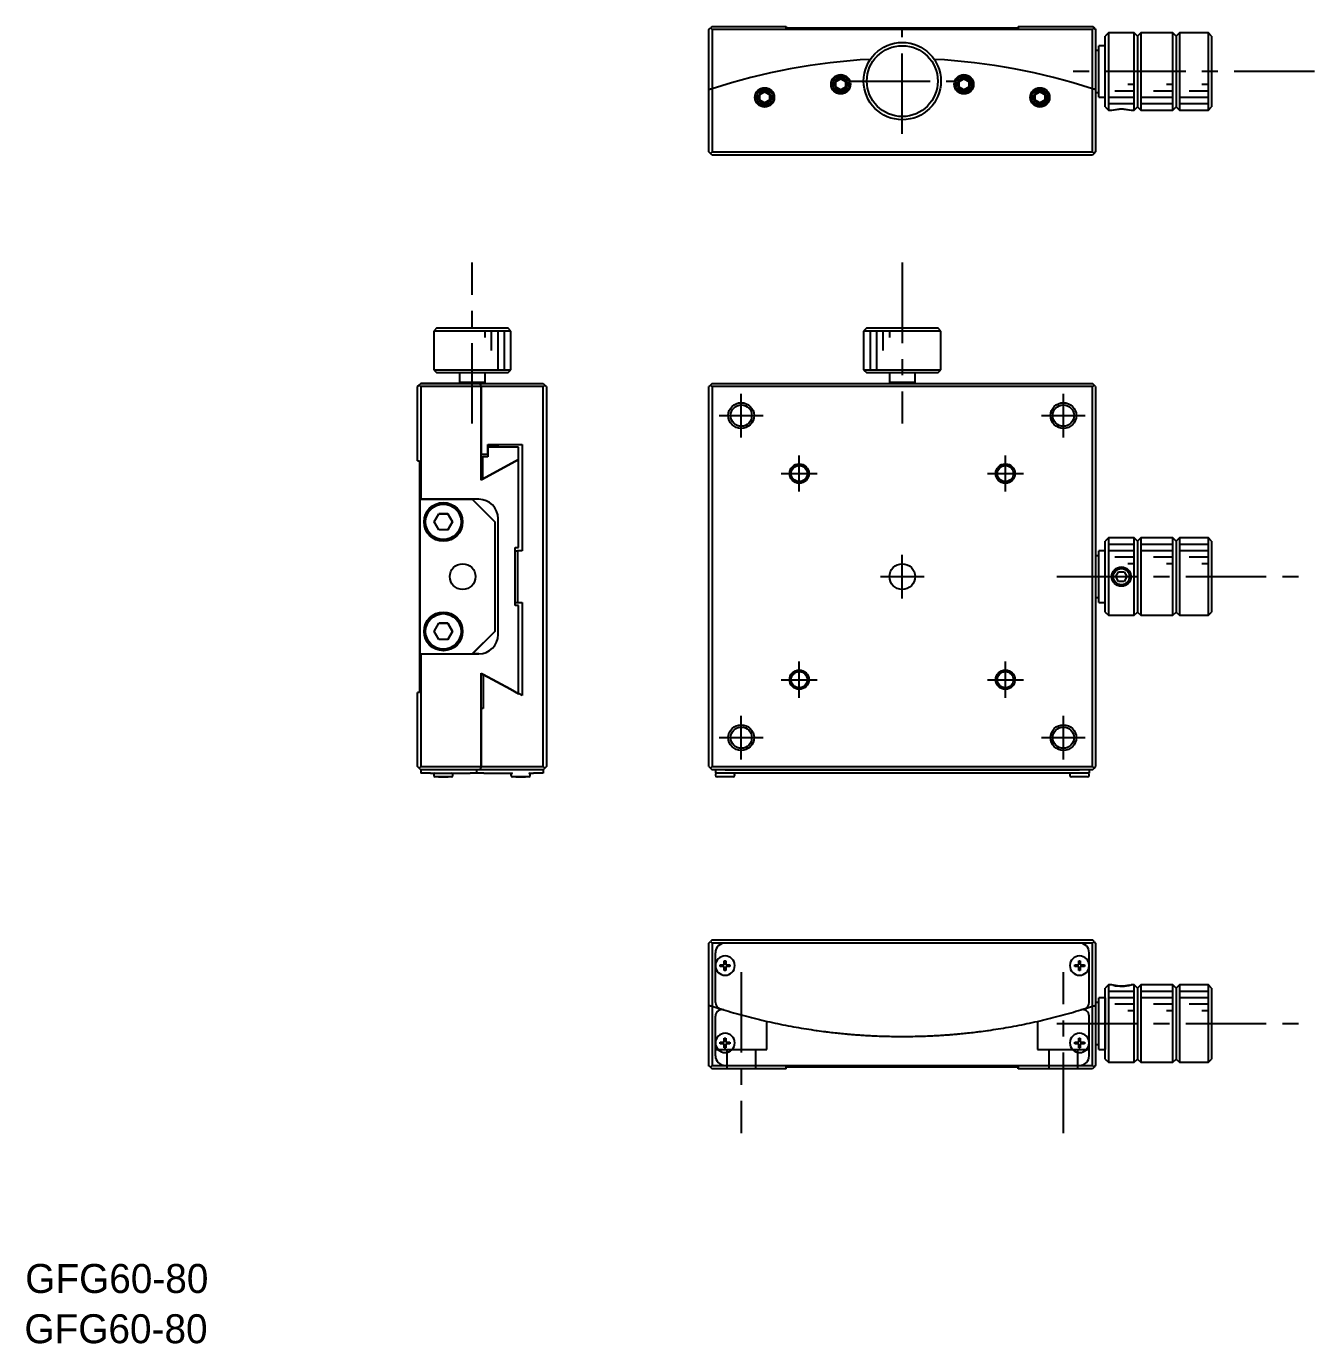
# Model space of a CAD drawing. Extents: x 52 to 380, y -5 to 199.
# Drawn here: x 51.7 to 251.6, y -5.1 to 199.4 of the extents above; entities that cross this region are included whole.
import ezdxf

# ---------------------------------------------------------------- set-up
doc = ezdxf.new("R2010")
doc.units = 0
doc.header["$LTSCALE"] = 10
doc.linetypes.add('CENTER', pattern=[2, 1.25, -0.25, 0.25, -0.25])
doc.linetypes.add('DASHED', pattern=[3.5, 2, -1.5])
doc.layers.get('0').update_dxf_attribs({"linetype": 'CONTINUOUS'})
doc.layers.add('CENTER', color=1, linetype='CENTER')
doc.styles.get("Standard").update_dxf_attribs({"font": 'FGP教科書体NT-M'})

msp = doc.modelspace()

# ---------------------------------------------------------------- linework, layer by layer
at = {"color": 7, "linetype": 'CONTINUOUS'}
for p, q in [((157.651156, 198.893549), (157.901156, 199.143549)), ((157.651156, 198.993549), (157.651156, 198.893549)), ((157.651156, 198.993549), (157.751156, 198.993549)), ((157.651156, 198.993549), (157.651156, 198.893549)), ((157.651156, 189.532331), (157.651156, 198.893549)), ((158.151156, 199.393549), (157.901156, 199.143549)), ((157.901156, 199.143549), (158.151156, 198.893549)), ((158.151156, 199.393549), (169.651156, 199.393549)), ((217.151156, 198.893549), (158.151156, 198.893549)), ((158.151156, 198.893549), (158.151156, 189.697203)), ((169.651156, 199.093549), (169.651156, 199.393549)), ((169.651156, 199.393549), (169.651156, 199.093549)), ((205.651156, 199.093549), (169.651156, 199.093549)), ((205.651156, 199.393549), (205.651156, 199.093549)), ((205.651156, 199.393549), (217.151156, 199.393549)), ((217.151156, 199.393549), (217.401156, 199.143549)), ((217.451156, 199.093549), (217.151156, 199.393549)), ((217.151156, 198.893549), (217.401156, 199.143549)), ((217.151156, 189.697203), (217.151156, 198.893549)), ((217.401156, 199.143549), (217.651156, 198.893549)), ((217.451156, 199.093549), (217.551156, 198.993549)), ((217.651156, 198.993549), (217.551156, 198.993549)), ((217.551156, 198.993549), (217.651156, 198.893549)), ((217.651156, 198.993549), (217.651156, 198.893549)), ((217.651156, 198.993549), (217.651156, 198.893549)), ((217.651156, 198.893549), (217.651156, 189.532331)), ((217.651156, 198.893549), (217.651156, 190.893549)), ((219.651156, 198.393549), (219.151156, 197.893549)), ((219.651156, 198.393549), (219.651156, 186.393549)), ((223.651156, 198.393549), (219.651156, 198.393549)), ((223.651156, 186.393549), (223.651156, 198.393549)), ((224.151156, 197.893549), (223.651156, 198.393549)), ((224.651156, 198.393549), (224.151156, 197.893549)), ((224.651156, 198.393549), (224.651156, 186.393549)), ((229.651156, 198.393549), (224.651156, 198.393549)), ((229.651156, 186.393549), (229.651156, 198.393549)), ((230.151156, 197.893549), (229.651156, 198.393549)), ((230.651156, 198.393549), (230.151156, 197.893549)), ((230.651156, 198.393549), (230.651156, 186.393549)), ((235.151156, 198.393549), (230.651156, 198.393549)), ((235.151156, 186.393549), (235.151156, 198.393549)), ((235.651156, 197.893549), (235.151156, 198.393549)), ((218.151156, 188.393549), (218.151156, 196.393549)), ((219.151156, 196.393549), (218.151156, 196.393549)), ((219.151156, 186.893549), (219.151156, 197.893549)), ((224.151156, 197.893549), (224.151156, 186.893549)), ((230.151156, 197.893549), (230.151156, 186.893549)), ((235.651156, 197.893549), (235.651156, 193.893544)), ((235.651156, 197.893549), (235.651156, 186.893549)), ((218.151156, 195.643549), (217.651156, 195.643549)), ((177.336156, 190.826561), (178.086156, 191.259574)), ((177.336156, 189.960536), (177.336156, 190.826561)), ((178.086156, 191.259574), (178.836156, 190.826561)), ((178.836156, 190.826561), (178.836156, 189.960536)), ((196.466156, 190.826561), (197.216156, 191.259574)), ((196.466156, 189.960536), (196.466156, 190.826561)), ((197.216156, 191.259574), (197.966156, 190.826561)), ((197.966156, 190.826561), (197.966156, 189.960536)), ((217.651156, 190.893549), (217.651156, 189.893549)), ((235.651156, 190.893554), (235.651156, 186.893549)), ((157.651156, 179.893549), (157.651156, 189.532331)), ((158.151156, 189.697203), (158.151156, 179.893549)), ((165.541156, 188.796561), (166.291156, 189.229574)), ((165.541156, 187.930536), (165.541156, 188.796561)), ((166.291156, 189.229574), (167.041156, 188.796561)), ((167.041156, 188.796561), (167.041156, 187.930536)), ((178.086156, 189.527523), (177.336156, 189.960536)), ((178.836156, 189.960536), (178.086156, 189.527523)), ((197.216156, 189.527523), (196.466156, 189.960536)), ((197.966156, 189.960536), (197.216156, 189.527523)), ((208.261156, 188.796561), (209.011156, 189.229574)), ((208.261156, 187.930536), (208.261156, 188.796561)), ((209.011156, 189.229574), (209.761156, 188.796561)), ((209.761156, 188.796561), (209.761156, 187.930536)), ((217.151156, 179.893549), (217.151156, 189.697203)), ((217.651156, 189.893549), (217.651156, 189.532331)), ((217.651156, 189.532331), (217.651156, 179.893549)), ((217.651156, 189.143549), (218.151156, 189.143549)), ((218.151156, 188.393549), (219.151156, 188.393549)), ((166.291156, 187.497523), (165.541156, 187.930536)), ((167.041156, 187.930536), (166.291156, 187.497523)), ((209.011156, 187.497523), (208.261156, 187.930536)), ((209.761156, 187.930536), (209.011156, 187.497523)), ((219.151156, 186.893549), (219.651156, 186.393549)), ((219.651156, 186.393549), (220.151161, 186.393549)), ((223.151151, 186.393549), (223.651156, 186.393549)), ((223.651156, 186.393549), (224.151156, 186.893549)), ((224.151156, 186.893549), (224.651156, 186.393549)), ((224.651156, 186.393549), (229.651156, 186.393549)), ((229.651156, 186.393549), (230.151156, 186.893549)), ((230.151156, 186.893549), (230.651156, 186.393549)), ((230.651156, 186.393549), (235.151156, 186.393549)), ((235.151156, 186.393549), (235.651156, 186.893549)), ((157.901156, 179.643549), (157.651156, 179.893549)), ((158.151156, 179.893549), (157.901156, 179.643549)), ((158.151156, 179.393549), (157.901156, 179.643549)), ((158.151156, 179.893549), (217.151156, 179.893549)), ((217.151156, 179.393549), (158.151156, 179.393549)), ((217.401156, 179.643549), (217.151156, 179.893549)), ((217.401156, 179.643549), (217.151156, 179.393549)), ((217.651156, 179.893549), (217.401156, 179.643549)), ((115.424573, 152.57615), (114.924573, 152.07615)), ((126.924573, 152.07615), (114.924573, 152.07615)), ((114.924573, 152.07615), (114.924573, 146.07615)), ((115.424573, 152.57615), (126.424573, 152.57615)), ((126.924573, 152.07615), (126.424573, 152.57615)), ((126.924573, 146.07615), (126.924573, 152.07615)), ((182.151156, 152.57615), (181.651156, 152.07615)), ((193.651156, 152.07615), (181.651156, 152.07615)), ((181.651156, 152.07615), (181.651156, 146.07615)), ((182.151156, 152.57615), (193.151156, 152.57615)), ((193.651156, 152.07615), (193.151156, 152.57615)), ((193.651156, 146.07615), (193.651156, 152.07615)), ((114.924573, 146.07615), (126.924573, 146.07615)), ((114.924573, 146.07615), (115.424573, 145.57615)), ((126.424573, 145.57615), (115.424573, 145.57615)), ((118.924573, 145.57615), (118.924573, 144.07615)), ((122.924573, 144.07115), (122.924573, 145.57615)), ((126.424573, 145.57615), (126.924573, 146.07615)), ((181.651156, 146.07615), (187.651156, 146.07615)), ((181.651156, 146.07615), (182.151156, 145.57615)), ((187.651156, 145.57615), (182.151156, 145.57615)), ((185.651156, 145.57615), (185.651156, 144.07615)), ((187.651156, 146.07615), (193.651156, 146.07615)), ((193.151156, 145.57615), (187.651156, 145.57615)), ((189.651156, 144.07615), (189.651156, 145.57615)), ((193.151156, 145.57615), (193.651156, 146.07615)), ((112.724573, 143.760724), (112.424573, 143.460724)), ((112.424573, 143.460724), (112.724573, 143.760724)), ((112.424573, 143.460724), (112.674573, 143.710724)), ((112.424573, 143.460724), (112.674573, 143.710724)), ((112.424573, 131.960724), (112.424573, 143.460724)), ((112.674573, 143.710724), (112.924573, 143.960724)), ((112.924573, 143.960724), (112.674573, 143.710724)), ((112.924573, 143.460724), (112.674573, 143.710724)), ((112.924573, 143.960724), (122.120918, 143.960724)), ((117.424573, 143.960724), (112.924573, 143.960724)), ((122.285791, 143.460724), (112.924573, 143.460724)), ((112.924573, 143.460724), (112.924573, 125.960724)), ((122.120918, 143.960724), (117.424573, 143.960724)), ((119.50951, 144.07615), (118.924568, 144.07615)), ((118.924573, 144.08115), (118.924573, 144.07615)), ((118.924573, 144.07615), (118.924573, 143.960743)), ((118.924573, 144.07615), (118.924573, 144.07115)), ((120.924573, 144.07615), (119.50951, 144.07615)), ((122.924578, 144.07615), (120.924573, 144.07615)), ((122.120918, 143.960724), (131.924573, 143.960724)), ((122.285791, 132.960724), (122.285791, 143.460724)), ((122.285791, 143.460724), (122.285791, 132.960724)), ((131.924573, 143.460724), (122.285791, 143.460724)), ((122.924573, 143.960743), (122.924573, 144.08115)), ((131.924573, 143.960724), (132.174573, 143.710724)), ((132.174573, 143.710724), (131.924573, 143.460724)), ((131.924573, 84.460724), (131.924573, 143.460724)), ((132.424573, 143.460724), (132.174573, 143.710724)), ((132.424573, 143.460724), (132.424573, 84.460724)), ((157.901156, 143.710724), (157.651156, 143.460724)), ((157.651156, 84.460724), (157.651156, 143.460724)), ((158.151156, 143.960724), (157.901156, 143.710724)), ((158.151156, 143.460724), (157.901156, 143.710724)), ((158.151156, 143.960724), (217.151156, 143.960724)), ((217.151156, 143.460724), (158.151156, 143.460724)), ((158.151156, 143.460724), (158.151156, 84.460724)), ((189.651161, 144.07615), (185.651151, 144.07615)), ((185.651156, 144.08115), (185.651156, 144.07615)), ((185.651156, 144.07615), (185.651156, 143.960743)), ((185.651156, 144.07615), (185.651156, 144.07115)), ((189.651156, 144.07615), (189.651156, 144.08115)), ((189.651156, 143.960743), (189.651156, 144.07615)), ((189.651156, 144.07115), (189.651156, 144.07615)), ((217.401156, 143.710724), (217.151156, 143.960724)), ((217.401156, 143.710724), (217.151156, 143.460724)), ((217.151156, 84.460724), (217.151156, 143.460724)), ((217.651156, 143.460724), (217.401156, 143.710724)), ((217.651156, 143.460724), (217.651156, 84.460724)), ((122.285791, 128.960724), (122.285791, 132.960724)), ((122.285791, 132.960724), (123.340343, 132.960724)), ((123.340343, 134.460724), (128.633165, 134.460724)), ((123.340343, 134.07615), (123.340343, 134.460724)), ((124.954573, 134.374924), (123.340343, 134.374924)), ((123.340343, 134.07615), (123.340343, 132.960724)), ((128.102274, 134.07615), (123.340343, 134.07615)), ((123.340343, 132.960724), (123.340343, 134.07615)), ((123.340343, 132.960724), (123.340343, 132.57615)), ((124.655799, 134.07615), (124.704573, 134.124924)), ((124.704573, 134.124924), (124.954573, 134.374924)), ((124.954573, 134.374924), (124.954573, 134.460704)), ((128.102274, 132.13615), (128.102274, 134.07615)), ((128.633165, 134.460724), (128.633165, 117.960724)), ((112.424573, 131.960724), (112.724573, 131.960724)), ((112.724573, 131.960724), (112.724573, 125.960724)), ((122.285791, 132.57615), (122.496601, 132.57615)), ((128.102274, 132.13615), (122.492736, 129.074077)), ((122.496601, 132.57615), (122.496601, 129.076194)), ((123.340343, 132.57615), (122.496601, 132.57615)), ((122.496601, 129.076194), (128.102274, 132.13615)), ((128.102274, 118.460724), (128.102274, 132.13615)), ((122.285791, 129.076194), (122.496601, 129.076194)), ((122.492736, 129.074077), (122.285791, 128.960724)), ((112.824573, 125.960724), (112.724573, 125.960724)), ((112.724573, 125.960724), (112.724573, 101.960724)), ((112.824573, 101.960724), (112.824573, 125.960724)), ((112.824573, 125.960724), (112.924573, 125.960724)), ((112.924573, 125.960724), (120.924573, 125.960724)), ((120.924573, 125.960724), (112.924573, 125.960724)), ((120.924573, 125.960724), (124.424573, 122.460724)), ((121.924573, 125.960724), (120.924573, 125.960724)), ((114.981197, 122.460724), (115.702885, 123.710724)), ((115.702885, 123.710724), (117.14626, 123.710724)), ((117.14626, 123.710724), (115.702885, 123.710724)), ((117.14626, 123.710724), (117.867948, 122.460724)), ((117.867948, 122.460724), (117.14626, 123.710724)), ((124.924573, 104.960724), (124.924573, 122.960724)), ((115.702885, 121.210724), (114.981197, 122.460724)), ((117.14626, 121.210724), (115.702885, 121.210724)), ((117.867948, 122.460724), (117.14626, 121.210724)), ((117.14626, 121.210724), (117.867948, 122.460724)), ((124.424573, 122.460724), (124.424573, 105.460724)), ((219.651156, 119.960724), (219.151156, 119.460724)), ((219.151156, 113.960724), (219.151156, 119.460724)), ((219.651156, 119.960724), (219.651156, 113.960724)), ((223.651156, 119.960724), (219.651156, 119.960724)), ((223.651156, 113.960724), (223.651156, 119.960724)), ((224.151156, 119.460724), (223.651156, 119.960724)), ((224.651156, 119.960724), (224.151156, 119.460724)), ((224.151156, 119.460724), (224.151156, 108.460724)), ((224.651156, 119.960724), (224.651156, 107.960724)), ((229.651156, 119.960724), (224.651156, 119.960724)), ((229.651156, 113.960724), (229.651156, 119.960724)), ((230.151156, 119.460724), (229.651156, 119.960724)), ((230.651156, 119.960724), (230.151156, 119.460724)), ((230.151156, 119.460724), (230.151156, 108.460724)), ((230.651156, 119.960724), (230.651156, 107.960724)), ((235.151156, 119.960724), (230.651156, 119.960724)), ((235.151156, 107.960724), (235.151156, 119.960724)), ((235.651156, 119.460724), (235.151156, 119.960724)), ((235.651156, 119.460724), (235.651156, 108.460724)), ((127.571759, 118.460724), (128.102274, 118.460724)), ((127.571759, 109.460724), (127.571759, 118.460724)), ((127.571759, 117.960724), (127.94308, 117.960724)), ((127.94308, 117.960724), (127.94308, 109.960724)), ((128.633165, 117.960724), (127.94308, 117.960724)), ((218.151156, 117.210724), (217.651156, 117.210724)), ((218.151156, 113.960724), (218.151156, 117.960724)), ((219.151156, 117.960724), (218.151156, 117.960724)), ((220.78513, 113.960724), (221.218143, 114.710724)), ((221.218143, 114.710724), (222.084168, 114.710724)), ((222.084168, 114.710724), (222.517181, 113.960724)), ((218.151156, 109.960724), (218.151156, 113.960724)), ((219.151156, 108.460724), (219.151156, 113.960724)), ((219.651156, 113.960724), (219.651156, 107.960724)), ((221.218143, 113.210724), (220.78513, 113.960724)), ((222.084168, 113.210724), (221.218143, 113.210724)), ((222.517181, 113.960724), (222.084168, 113.210724)), ((223.651156, 107.960724), (223.651156, 113.960724)), ((229.651156, 107.960724), (229.651156, 113.960724)), ((217.651156, 110.710724), (218.151156, 110.710724)), ((127.571759, 109.960724), (127.94308, 109.960724)), ((128.102274, 109.460724), (127.571759, 109.460724)), ((128.102274, 109.460724), (127.571759, 109.460724)), ((127.94308, 109.960724), (128.633165, 109.960724)), ((128.102274, 95.785297), (128.102274, 109.460724)), ((128.633165, 109.960724), (128.633165, 95.496622)), ((218.151156, 109.960724), (219.151156, 109.960724)), ((219.151156, 108.460724), (219.651156, 107.960724)), ((223.651156, 107.960724), (224.151156, 108.460724)), ((224.151156, 108.460724), (224.651156, 107.960724)), ((229.651156, 107.960724), (230.151156, 108.460724)), ((230.151156, 108.460724), (230.651156, 107.960724)), ((235.151156, 107.960724), (235.651156, 108.460724)), ((114.981197, 105.460724), (115.702885, 106.710724)), ((115.702885, 106.710724), (117.14626, 106.710724)), ((117.14626, 106.710724), (115.702885, 106.710724)), ((117.14626, 106.710724), (117.867948, 105.460724)), ((117.867948, 105.460724), (117.14626, 106.710724)), ((219.651156, 107.960724), (223.651156, 107.960724)), ((224.651156, 107.960724), (229.651156, 107.960724)), ((230.651156, 107.960724), (235.151156, 107.960724)), ((115.702885, 104.210724), (114.981197, 105.460724)), ((117.867948, 105.460724), (117.14626, 104.210724)), ((117.14626, 104.210724), (117.867948, 105.460724)), ((124.424573, 105.460724), (120.924573, 101.960724)), ((121.424573, 102.460724), (124.424573, 105.460724)), ((117.14626, 104.210724), (115.702885, 104.210724)), ((121.424573, 102.460724), (120.924573, 101.960724)), ((112.724573, 101.960724), (112.824573, 101.960724)), ((112.824573, 101.960724), (112.724573, 101.960724)), ((112.724573, 101.960724), (112.724573, 95.960724)), ((112.824573, 101.960724), (120.924573, 101.960724)), ((112.824573, 101.960724), (112.924573, 101.960724)), ((112.924573, 101.960724), (112.924573, 84.460724)), ((112.924573, 101.960724), (121.924573, 101.960724)), ((121.924573, 101.960724), (120.924573, 101.960724)), ((122.285791, 98.960724), (122.521958, 98.831366)), ((122.285791, 93.460724), (122.285791, 98.960724)), ((122.285791, 98.787518), (122.602025, 98.787518)), ((122.521958, 98.831366), (122.602025, 98.787519)), ((122.602025, 98.787519), (126.854619, 96.464516)), ((122.602025, 98.787518), (122.602025, 93.460724)), ((126.854619, 96.464516), (122.602025, 98.787518)), ((126.854619, 96.464516), (128.102274, 95.785297)), ((128.101939, 95.78548), (126.854619, 96.464516)), ((112.424573, 84.460724), (112.424573, 95.960724)), ((112.724573, 95.960724), (112.424573, 95.960724)), ((112.724573, 95.960724), (112.424573, 95.960724)), ((128.190117, 95.737518), (128.101939, 95.78548)), ((128.633165, 95.496622), (128.190117, 95.737518)), ((122.285791, 84.460724), (122.285791, 93.460724)), ((122.285791, 93.460724), (122.285791, 84.460724)), ((122.602025, 93.460724), (122.285791, 93.460724)), ((112.674573, 84.210724), (112.424573, 84.460724)), ((112.674573, 84.210724), (112.924573, 84.460724)), ((112.924573, 83.960724), (112.674573, 84.210724)), ((112.924573, 84.460724), (122.285791, 84.460724)), ((112.924573, 83.960724), (112.924573, 83.460724)), ((122.120918, 83.960724), (112.924573, 83.960724)), ((121.59865, 83.460724), (121.59865, 83.960724)), ((131.924573, 83.960724), (122.120918, 83.960724)), ((122.285791, 84.460724), (131.924573, 84.460724)), ((131.924573, 84.460724), (132.174573, 84.210724)), ((132.174573, 84.210724), (131.924573, 83.960724)), ((131.924573, 83.960724), (131.924573, 83.460724)), ((132.424573, 84.460724), (132.174573, 84.210724)), ((157.651156, 84.460724), (157.901156, 84.210724)), ((158.151156, 84.460724), (157.901156, 84.210724)), ((157.901156, 84.210724), (158.151156, 83.960724)), ((158.151156, 84.460724), (217.151156, 84.460724)), ((160.151156, 83.960724), (158.151156, 83.960724)), ((158.651156, 83.960724), (158.651156, 83.460724)), ((158.651156, 83.960724), (158.651156, 83.460724)), ((160.151156, 83.960724), (215.151156, 83.960724)), ((215.151156, 83.960724), (160.151156, 83.960724)), ((217.151156, 83.960724), (215.151156, 83.960724)), ((216.651156, 83.960724), (216.651156, 83.460724)), ((216.651156, 83.960724), (216.651156, 83.460724)), ((217.401156, 84.210724), (217.151156, 84.460724)), ((217.151156, 83.960724), (217.401156, 84.210724)), ((217.401156, 84.210724), (217.651156, 84.460724)), ((114.424573, 83.460724), (112.924573, 83.460724)), ((114.424573, 83.460724), (120.59865, 83.460724)), ((114.924573, 83.210724), (114.924573, 83.110724)), ((116.299573, 82.860724), (115.174573, 82.860724)), ((117.674573, 82.860724), (115.174573, 82.860724)), ((115.674573, 82.860724), (116.299573, 82.860724)), ((116.299573, 82.860724), (115.674573, 82.860724)), ((116.549573, 82.860724), (116.299573, 82.860724)), ((116.549573, 82.860724), (116.299573, 82.860724)), ((116.299573, 82.860724), (116.549573, 82.860724)), ((117.674573, 82.860724), (116.549573, 82.860724)), ((117.174573, 82.860724), (116.549573, 82.860724)), ((116.549573, 82.860724), (117.174573, 82.860724)), ((117.924573, 83.110724), (117.924573, 83.210724)), ((121.59865, 83.460724), (120.59865, 83.460724)), ((121.73703, 83.460724), (121.59865, 83.460724)), ((122.691635, 83.460724), (121.73703, 83.460724)), ((122.691635, 83.460724), (127.174573, 83.460724)), ((126.924573, 83.210724), (126.924573, 83.110724)), ((128.299573, 82.860724), (127.174573, 82.860724)), ((129.674573, 82.860724), (127.174573, 82.860724)), ((127.674573, 82.860724), (128.299573, 82.860724)), ((128.299573, 82.860724), (127.674573, 82.860724)), ((128.549573, 82.860724), (128.299573, 82.860724)), ((128.549573, 82.860724), (128.299573, 82.860724)), ((128.299573, 82.860724), (128.549573, 82.860724)), ((129.674573, 82.860724), (128.549573, 82.860724)), ((129.174573, 82.860724), (128.549573, 82.860724)), ((128.549573, 82.860724), (129.174573, 82.860724)), ((129.674573, 83.460724), (130.424573, 83.460724)), ((129.924573, 83.110724), (129.924573, 83.210724)), ((131.924573, 83.460724), (130.424573, 83.460724)), ((160.151156, 83.460724), (158.651156, 83.460724)), ((158.651156, 83.210724), (158.651156, 83.110724)), ((160.151156, 82.860724), (158.901156, 82.860724)), ((160.951156, 83.460724), (160.151156, 83.460724)), ((161.401156, 82.860724), (160.151156, 82.860724)), ((214.351156, 83.460724), (160.951156, 83.460724)), ((161.651156, 83.110724), (161.651156, 83.210724)), ((213.651156, 83.210724), (213.651156, 83.110724)), ((215.151156, 82.860724), (213.901156, 82.860724)), ((215.151156, 83.460724), (214.351156, 83.460724)), ((216.651156, 83.460724), (215.151156, 83.460724)), ((216.401156, 82.860724), (215.151156, 82.860724)), ((216.651156, 83.110724), (216.651156, 83.210724)), ((157.651156, 57.068327), (157.901156, 57.318327)), ((158.151156, 57.568327), (157.901156, 57.318327)), ((157.901156, 57.318327), (158.151156, 57.068327)), ((158.151156, 57.568327), (217.151156, 57.568327)), ((217.401156, 57.318327), (217.151156, 57.568327)), ((217.151156, 57.068327), (217.401156, 57.318327)), ((217.401156, 57.318327), (217.651156, 57.068327)), ((157.651156, 47.429545), (157.651156, 57.068327)), ((158.151156, 57.068327), (158.151156, 47.264673)), ((160.151156, 57.068327), (158.151156, 57.068327)), ((158.651156, 53.568327), (158.651156, 55.568327)), ((215.151156, 57.068327), (160.151156, 57.068327)), ((217.151156, 57.068327), (215.151156, 57.068327)), ((216.651156, 53.568327), (216.651156, 55.568327)), ((217.151156, 47.264673), (217.151156, 57.068327)), ((217.651156, 57.068327), (217.651156, 47.429545)), ((158.651156, 47.83539), (158.651156, 53.568327)), ((159.401156, 53.693327), (160.026156, 53.693327)), ((159.401156, 53.443327), (159.401156, 53.693327)), ((159.401156, 53.693327), (159.401156, 53.443327)), ((160.026156, 53.443327), (159.401156, 53.443327)), ((160.026156, 54.318327), (160.276156, 54.318327)), ((160.026156, 53.693327), (160.026156, 54.318327)), ((160.026156, 54.318327), (160.026156, 53.693327)), ((160.026156, 52.818327), (160.026156, 53.443327)), ((160.026156, 53.443327), (160.026156, 52.818327)), ((160.276156, 54.318327), (160.276156, 53.693327)), ((160.276156, 53.693327), (160.901156, 53.693327)), ((160.901156, 53.443327), (160.276156, 53.443327)), ((160.276156, 53.443327), (160.276156, 52.818327)), ((160.901156, 53.693327), (160.901156, 53.443327)), ((214.401156, 53.693327), (215.026156, 53.693327)), ((214.401156, 53.443327), (214.401156, 53.693327)), ((214.401156, 53.693327), (214.401156, 53.443327)), ((215.026156, 53.443327), (214.401156, 53.443327)), ((215.026156, 54.318327), (215.276156, 54.318327)), ((215.026156, 53.693327), (215.026156, 54.318327)), ((215.026156, 54.318327), (215.026156, 53.693327)), ((215.026156, 52.818327), (215.026156, 53.443327)), ((215.026156, 53.443327), (215.026156, 52.818327)), ((215.276156, 54.318327), (215.276156, 53.693327)), ((215.276156, 53.693327), (215.901156, 53.693327)), ((215.901156, 53.443327), (215.276156, 53.443327)), ((215.276156, 53.443327), (215.276156, 52.818327)), ((215.901156, 53.693327), (215.901156, 53.443327)), ((216.651156, 47.83539), (216.651156, 53.568327)), ((160.276156, 52.818327), (160.026156, 52.818327)), ((215.276156, 52.818327), (215.026156, 52.818327)), ((219.651156, 50.568327), (219.151156, 50.068327)), ((219.151156, 39.068327), (219.151156, 50.068327)), ((219.151156, 48.568327), (219.151156, 50.068327)), ((220.151161, 50.568327), (219.651156, 50.568327)), ((219.651156, 50.568327), (219.651156, 38.568327)), ((223.651156, 50.568327), (223.151151, 50.568327)), ((224.151156, 50.068327), (223.651156, 50.568327)), ((223.651156, 38.568327), (223.651156, 50.568327)), ((224.651156, 50.568327), (224.151156, 50.068327)), ((224.151156, 50.068327), (224.151156, 39.068327)), ((229.651156, 50.568327), (224.651156, 50.568327)), ((224.651156, 50.568327), (224.651156, 38.568327)), ((230.151156, 50.068327), (229.651156, 50.568327)), ((229.651156, 38.568327), (229.651156, 50.568327)), ((230.651156, 50.568327), (230.151156, 50.068327)), ((230.151156, 50.068327), (230.151156, 39.068327)), ((235.151156, 50.568327), (230.651156, 50.568327)), ((230.651156, 50.568327), (230.651156, 38.568327)), ((235.651156, 50.068327), (235.151156, 50.568327)), ((235.151156, 38.568327), (235.151156, 50.568327)), ((235.651156, 50.068327), (235.651156, 39.068327)), ((157.651156, 38.068327), (157.651156, 47.429545)), ((157.651156, 47.068327), (157.651156, 47.429545)), ((157.651156, 46.068327), (157.651156, 47.068327)), ((158.151156, 47.264673), (158.151156, 38.068327)), ((217.151156, 38.068327), (217.151156, 47.264673)), ((218.151156, 47.818327), (217.651156, 47.818327)), ((217.651156, 47.429545), (217.651156, 38.068327)), ((218.151156, 40.568327), (218.151156, 48.568327)), ((218.151156, 47.818327), (218.151156, 48.568327)), ((219.151156, 48.568327), (218.151156, 48.568327)), ((219.151156, 46.568327), (219.151156, 48.568327)), ((219.151156, 48.568327), (219.151156, 40.568327)), ((157.651156, 38.068327), (157.651156, 46.068327)), ((158.651156, 41.568327), (158.651156, 45.742405)), ((158.651156, 41.568327), (158.651156, 45.742405)), ((216.651156, 41.568327), (216.651156, 45.742405)), ((158.651156, 39.568327), (158.651156, 41.568327)), ((158.651156, 39.568327), (158.651156, 41.568327)), ((159.401156, 41.693327), (160.026156, 41.693327)), ((159.401156, 41.443327), (159.401156, 41.693327)), ((159.401156, 41.693327), (159.401156, 41.443327)), ((160.026156, 41.443327), (159.401156, 41.443327)), ((160.026156, 42.318327), (160.276156, 42.318327)), ((160.026156, 41.693327), (160.026156, 42.318327)), ((160.026156, 42.318327), (160.026156, 41.693327)), ((160.026156, 40.818327), (160.026156, 41.443327)), ((160.026156, 41.443327), (160.026156, 40.818327)), ((160.276156, 42.318327), (160.276156, 41.693327)), ((160.276156, 41.693327), (160.901156, 41.693327)), ((160.901156, 41.443327), (160.276156, 41.443327)), ((160.276156, 41.443327), (160.276156, 40.818327)), ((160.901156, 41.693327), (160.901156, 41.443327)), ((214.401156, 41.693327), (215.026156, 41.693327)), ((214.401156, 41.443327), (214.401156, 41.693327)), ((214.401156, 41.693327), (214.401156, 41.443327)), ((215.026156, 41.443327), (214.401156, 41.443327)), ((215.026156, 42.318327), (215.276156, 42.318327)), ((215.026156, 41.693327), (215.026156, 42.318327)), ((215.026156, 42.318327), (215.026156, 41.693327)), ((215.026156, 40.818327), (215.026156, 41.443327)), ((215.026156, 41.443327), (215.026156, 40.818327)), ((215.276156, 42.318327), (215.276156, 41.693327)), ((215.276156, 41.693327), (215.901156, 41.693327)), ((215.901156, 41.443327), (215.276156, 41.443327)), ((215.276156, 41.443327), (215.276156, 40.818327)), ((215.901156, 41.693327), (215.901156, 41.443327)), ((216.651156, 39.568327), (216.651156, 41.568327)), ((217.651156, 41.318327), (218.151156, 41.318327)), ((218.151156, 40.568327), (218.151156, 41.318327)), ((219.151156, 40.568327), (219.151156, 42.568327)), ((160.276156, 40.818327), (160.026156, 40.818327)), ((215.276156, 40.818327), (215.026156, 40.818327)), ((218.151156, 40.568327), (219.151156, 40.568327)), ((219.151156, 39.068327), (219.151156, 40.568327)), ((219.151156, 39.068327), (219.651156, 38.568327)), ((223.651156, 38.568327), (224.151156, 39.068327)), ((224.151156, 39.068327), (224.651156, 38.568327)), ((229.651156, 38.568327), (230.151156, 39.068327)), ((230.151156, 39.068327), (230.651156, 38.568327)), ((235.151156, 38.568327), (235.651156, 39.068327)), ((157.651156, 37.968327), (157.651156, 38.068327)), ((157.901156, 37.818327), (157.651156, 38.068327)), ((157.751156, 37.968327), (157.651156, 38.068327)), ((157.751156, 37.968327), (157.651156, 37.968327)), ((157.851156, 37.868327), (157.751156, 37.968327)), ((157.851156, 37.868327), (158.151156, 37.568327)), ((158.151156, 38.068327), (157.901156, 37.818327)), ((157.901156, 37.818327), (158.151156, 37.568327)), ((158.151156, 38.068327), (160.151156, 38.068327)), ((169.651156, 37.568327), (158.151156, 37.568327)), ((160.151156, 38.068327), (215.151156, 38.068327)), ((169.651156, 37.868327), (205.651156, 37.868327)), ((169.651156, 37.568327), (169.651156, 37.868327)), ((205.651156, 37.868327), (205.651156, 37.568327)), ((205.651156, 37.568327), (205.651156, 37.868327)), ((217.151156, 37.568327), (205.651156, 37.568327)), ((215.151156, 38.068327), (217.151156, 38.068327)), ((217.401156, 37.818327), (217.151156, 38.068327)), ((217.401156, 37.818327), (217.151156, 37.568327)), ((217.651156, 38.068327), (217.401156, 37.818327)), ((217.551156, 37.968327), (217.651156, 37.968327)), ((217.651156, 37.968327), (217.651156, 38.068327)), ((219.651156, 38.568327), (223.651156, 38.568327)), ((224.651156, 38.568327), (229.651156, 38.568327)), ((230.651156, 38.568327), (235.151156, 38.568327))]:
    msp.add_line(p, q, dxfattribs=at)
at = {"color": 3, "linetype": 'CONTINUOUS'}
for p, q in [((222.651156, 190.393549), (223.651156, 190.393549)), ((228.651156, 190.393549), (229.651156, 190.393549)), ((234.151156, 190.393549), (235.151156, 190.393549)), ((219.651156, 188.393549), (223.651156, 188.393549)), ((220.651156, 189.393549), (223.651156, 189.393549)), ((224.651156, 188.393549), (229.651156, 188.393549)), ((226.651156, 189.393549), (229.651156, 189.393549)), ((230.651156, 188.393549), (235.151156, 188.393549)), ((232.151156, 189.393549), (235.151156, 189.393549)), ((219.651156, 187.393549), (223.651156, 187.393549)), ((220.151161, 186.393549), (221.651156, 186.584072)), ((221.651156, 186.584072), (223.151151, 186.393549)), ((224.651156, 187.393549), (229.651156, 187.393549)), ((230.651156, 187.393549), (235.151156, 187.393549)), ((122.924573, 151.07615), (122.924573, 152.07615)), ((123.924573, 149.07615), (123.924573, 152.07615)), ((124.924573, 146.07615), (124.924573, 152.07615)), ((125.924573, 146.07615), (125.924573, 152.07615)), ((182.651156, 152.07615), (182.651156, 146.07615)), ((183.651156, 152.07615), (183.651156, 146.07615)), ((184.651156, 152.07615), (184.651156, 149.07615)), ((185.651156, 152.07615), (185.651156, 151.07615)), ((223.651156, 118.960724), (219.651156, 118.960724)), ((229.651156, 118.960724), (224.651156, 118.960724)), ((235.151156, 118.960724), (230.651156, 118.960724)), ((223.651156, 117.960724), (219.651156, 117.960724)), ((223.651156, 116.960724), (220.651156, 116.960724)), ((229.651156, 117.960724), (224.651156, 117.960724)), ((229.651156, 116.960724), (226.651156, 116.960724)), ((235.151156, 117.960724), (230.651156, 117.960724)), ((235.151156, 116.960724), (232.151156, 116.960724)), ((223.651156, 115.960724), (222.651156, 115.960724)), ((229.651156, 115.960724), (228.651156, 115.960724)), ((235.151156, 115.960724), (234.151156, 115.960724)), ((223.651156, 49.568327), (219.651156, 49.568327)), ((220.389645, 50.513193), (220.151161, 50.568327)), ((229.651156, 49.568327), (224.651156, 49.568327)), ((235.151156, 49.568327), (230.651156, 49.568327)), ((223.651156, 48.568327), (219.651156, 48.568327)), ((223.651156, 47.568327), (220.651156, 47.568327)), ((229.651156, 48.568327), (224.651156, 48.568327)), ((229.651156, 47.568327), (226.651156, 47.568327)), ((235.151156, 48.568327), (230.651156, 48.568327)), ((235.151156, 47.568327), (232.151156, 47.568327)), ((223.651156, 46.568327), (222.651156, 46.568327)), ((229.651156, 46.568327), (228.651156, 46.568327)), ((235.151156, 46.568327), (234.151156, 46.568327))]:
    msp.add_line(p, q, dxfattribs=at)
at = {"color": 3, "linetype": 'DASHED'}
for p, q in [((166.651156, 40.568327), (166.651156, 44.918449)), ((208.651156, 44.918636), (208.651156, 40.568327)), ((158.651156, 40.568327), (166.651156, 40.568327)), ((160.401156, 40.568327), (160.401156, 37.568327)), ((164.901156, 37.568327), (164.901156, 40.568327)), ((208.651156, 40.568327), (216.651156, 40.568327)), ((210.401156, 40.568327), (210.401156, 37.568327)), ((214.901156, 37.568327), (214.901156, 40.568327))]:
    msp.add_line(p, q, dxfattribs=at)
at = {"color": 7, "linetype": 'CONTINUOUS'}
for centre, radius in [((187.651156, 190.893549), 6), ((187.651156, 190.893549), 5.5), ((178.086156, 190.393549), 1.25), ((178.086156, 190.393549), 1), ((197.216156, 190.393549), 1.25), ((197.216156, 190.393549), 1), ((166.291156, 188.363549), 1.25), ((166.291156, 188.363549), 1), ((209.011156, 188.363549), 1.25), ((209.011156, 188.363549), 1), ((162.651156, 138.960724), 1.65), ((212.651156, 138.960724), 1.65), ((171.651156, 129.960724), 1.25), ((203.651156, 129.960724), 1.25), ((116.424573, 122.460724), 3), ((116.424573, 122.460724), 2.75), ((119.424573, 113.960724), 2), ((187.651156, 113.960724), 2), ((221.651157, 113.960729), 1.249998), ((116.424573, 105.460724), 3), ((116.424573, 105.460724), 2.75), ((171.651156, 97.960724), 1.25), ((203.651156, 97.960724), 1.25), ((162.651156, 88.960724), 1.65), ((212.651156, 88.960724), 1.65)]:
    msp.add_circle(centre, radius, dxfattribs=at)
at = {"color": 3, "linetype": 'CONTINUOUS'}
for centre, radius in [((178.086156, 190.393549), 1.5), ((197.216156, 190.393549), 1.5), ((166.291156, 188.363549), 1.5), ((209.011156, 188.363549), 1.5), ((162.651156, 138.960724), 2), ((212.651156, 138.960724), 2), ((171.651156, 129.960724), 1.5), ((203.651156, 129.960724), 1.5), ((221.650645, 113.960787), 1.499936), ((171.651156, 97.960724), 1.5), ((203.651156, 97.960724), 1.5), ((162.651156, 88.960724), 2), ((212.651156, 88.960724), 2)]:
    msp.add_circle(centre, radius, dxfattribs=at)
at = {"color": 7, "linetype": 'CONTINUOUS'}
for centre, radius, start, end in [((187.651156, 99.393549), 95, 92.995239, 108.090952), ((187.651156, 99.393549), 95, 92.995239, 108.090952), ((187.651156, 99.393549), 95, 71.909048, 87.004761), ((187.651156, 99.393549), 95, 71.909048, 87.004761), ((187.651156, 99.393549), 95, 108.090952, 108.40848), ((187.651156, 99.393549), 95, 108.090952, 108.40848), ((187.651156, 99.393549), 95, 71.59152, 71.909048), ((187.651156, 99.393549), 95, 71.59152, 71.909048), ((221.651156, 180.524982), 6.000214, 77.975737, 102.024263), ((212.424573, 173.460724), 95, 198.090952, 198.40848), ((212.424573, 173.460724), 95, 198.090952, 198.40848), ((121.924573, 122.960724), 3, 0, 90), ((121.924573, 104.960724), 3, 270, 0), ((212.424573, 54.460724), 95, 161.59152, 161.909048), ((212.424573, 54.460724), 95, 161.59152, 161.909048), ((115.174573, 83.210724), 0.25, 90, 180), ((115.174573, 83.110724), 0.25, 180, 270), ((117.674573, 83.210724), 0.25, 0, 90), ((117.674573, 83.110724), 0.25, 270, 0), ((127.174573, 83.210724), 0.25, 90, 180), ((127.174573, 83.110724), 0.25, 180, 270), ((129.674573, 83.210724), 0.25, 0, 90), ((129.674573, 83.110724), 0.25, 270, 0), ((158.901156, 83.210724), 0.25, 90, 180), ((158.901156, 83.110724), 0.25, 180, 270), ((161.401156, 83.210724), 0.25, 0, 90), ((161.401156, 83.110724), 0.25, 270, 0), ((213.901156, 83.210724), 0.25, 90, 180), ((213.901156, 83.110724), 0.25, 180, 270), ((216.401156, 83.210724), 0.25, 0, 90), ((216.401156, 83.110724), 0.25, 270, 0), ((160.151156, 55.568327), 1.5, 90, 180), ((215.151156, 55.568327), 1.5, 0, 90), ((160.151156, 53.568327), 1.5, 90, 0), ((160.151156, 53.568327), 1.5, 0, 90), ((215.151156, 53.568327), 1.5, 90, 0), ((215.151156, 53.568327), 1.5, 0, 90), ((221.651156, 56.436697), 6.000022, 257.975345, 282.024655), ((187.651156, 137.568327), 95, 251.59152, 251.909048), ((187.651156, 137.568327), 95, 251.59152, 251.909048), ((187.651156, 137.568327), 95, 251.909048, 252.670144), ((187.651156, 137.568327), 95, 251.909048, 252.670144), ((159.651156, 47.83539), 1, 180, 252.670144), ((215.651156, 47.83539), 1, 287.329856, 0), ((187.651156, 137.568327), 95, 287.329856, 288.090952), ((187.651156, 137.568327), 95, 287.329856, 288.090952), ((187.651156, 137.568327), 95, 288.090952, 288.40848), ((187.651156, 137.568327), 95, 288.090952, 288.40848), ((159.651156, 45.742405), 1, 73.042237, 180), ((187.651156, 137.568327), 95, 252.670144, 253.042237), ((187.651156, 137.568327), 95, 253.042237, 254), ((187.651156, 137.568327), 95, 253.042237, 254), ((187.651156, 137.568327), 95, 254, 255), ((187.651156, 137.568327), 95, 254, 255), ((187.651156, 137.568327), 95, 255, 256), ((187.651156, 137.568327), 95, 255, 256), ((187.651156, 137.568327), 95, 256, 257), ((187.651156, 137.568327), 95, 256, 257), ((187.651156, 137.568327), 95, 257, 258), ((187.651156, 137.568327), 95, 257, 258), ((187.651156, 137.568327), 95, 282, 283), ((187.651156, 137.568327), 95, 282, 283), ((187.651156, 137.568327), 95, 283, 284), ((187.651156, 137.568327), 95, 283, 284), ((187.651156, 137.568327), 95, 284, 285), ((187.651156, 137.568327), 95, 284, 285), ((187.651156, 137.568327), 95, 285, 286), ((187.651156, 137.568327), 95, 285, 286), ((187.651156, 137.568327), 95, 286, 286.957763), ((187.651156, 137.568327), 95, 286, 286.957763), ((187.651156, 137.568327), 95, 286.957763, 287.329856), ((215.651156, 45.742405), 1, 0, 106.957763), ((160.151156, 41.568327), 1.5, 90, 0), ((160.151156, 41.568327), 1.5, 0, 90), ((187.651156, 137.568327), 95, 258, 259), ((187.651156, 137.568327), 95, 258, 259), ((187.651156, 137.568327), 95, 259, 260), ((187.651156, 137.568327), 95, 259, 260), ((187.651156, 137.568327), 95, 260, 261), ((187.651156, 137.568327), 95, 260, 261), ((187.651156, 137.568327), 95, 261, 261.9), ((187.651156, 137.568327), 95, 261, 261.9), ((187.651156, 137.568327), 95, 261.9, 262), ((187.651156, 137.568327), 95, 261.9, 262), ((187.651156, 137.568327), 95, 262, 262.8), ((187.651156, 137.568327), 95, 262, 262.8), ((187.651156, 137.568327), 95, 262.8, 263), ((187.651156, 137.568327), 95, 262.8, 263), ((187.651156, 137.568327), 95, 263, 263.7), ((187.651156, 137.568327), 95, 263, 263.7), ((187.651156, 137.568327), 95, 263.7, 264), ((187.651156, 137.568327), 95, 263.7, 264), ((187.651156, 137.568327), 95, 264, 264.6), ((187.651156, 137.568327), 95, 264, 264.6), ((187.651156, 137.568327), 95, 264.6, 265), ((187.651156, 137.568327), 95, 264.6, 265), ((187.651156, 137.568327), 95, 275, 275.4), ((187.651156, 137.568327), 95, 275, 275.4), ((187.651156, 137.568327), 95, 275.4, 276), ((187.651156, 137.568327), 95, 275.4, 276), ((187.651156, 137.568327), 95, 276, 276.3), ((187.651156, 137.568327), 95, 276, 276.3), ((187.651156, 137.568327), 95, 276.3, 277), ((187.651156, 137.568327), 95, 276.3, 277), ((187.651156, 137.568327), 95, 277, 277.2), ((187.651156, 137.568327), 95, 277, 277.2), ((187.651156, 137.568327), 95, 277.2, 278), ((187.651156, 137.568327), 95, 277.2, 278), ((187.651156, 137.568327), 95, 278, 278.1), ((187.651156, 137.568327), 95, 278, 278.1), ((187.651156, 137.568327), 95, 278.1, 279), ((187.651156, 137.568327), 95, 278.1, 279), ((187.651156, 137.568327), 95, 279, 280), ((187.651156, 137.568327), 95, 279, 280), ((187.651156, 137.568327), 95, 280, 281), ((187.651156, 137.568327), 95, 280, 281), ((187.651156, 137.568327), 95, 281, 282), ((187.651156, 137.568327), 95, 281, 282), ((215.151156, 41.568327), 1.5, 90, 0), ((215.151156, 41.568327), 1.5, 0, 90), ((187.651156, 137.568327), 95, 265, 265.5), ((187.651156, 137.568327), 95, 265, 265.5), ((187.651156, 137.568327), 95, 265.5, 266), ((187.651156, 137.568327), 95, 265.5, 266), ((187.651156, 137.568327), 95, 266, 266.4), ((187.651156, 137.568327), 95, 266, 266.4), ((187.651156, 137.568327), 95, 266.4, 267), ((187.651156, 137.568327), 95, 266.4, 267), ((187.651156, 137.568327), 95, 267, 267.3), ((187.651156, 137.568327), 95, 267, 267.3), ((187.651156, 137.568327), 95, 267.3, 268), ((187.651156, 137.568327), 95, 267.3, 268), ((187.651156, 137.568327), 95, 268, 268.2), ((187.651156, 137.568327), 95, 268, 268.2), ((187.651156, 137.568327), 95, 268.2, 269), ((187.651156, 137.568327), 95, 268.2, 269), ((187.651156, 137.568327), 95, 269, 269.1), ((187.651156, 137.568327), 95, 269, 269.1), ((187.651156, 137.568327), 95, 269.1, 270), ((187.651156, 137.568327), 95, 269.1, 270), ((187.651156, 137.568327), 95, 270, 270.9), ((187.651156, 137.568327), 95, 270, 270.9), ((187.651156, 137.568327), 95, 270.9, 271), ((187.651156, 137.568327), 95, 270.9, 271), ((187.651156, 137.568327), 95, 271, 271.8), ((187.651156, 137.568327), 95, 271, 271.8), ((187.651156, 137.568327), 95, 271.8, 272), ((187.651156, 137.568327), 95, 271.8, 272), ((187.651156, 137.568327), 95, 272, 272.7), ((187.651156, 137.568327), 95, 272, 272.7), ((187.651156, 137.568327), 95, 272.7, 273), ((187.651156, 137.568327), 95, 272.7, 273), ((187.651156, 137.568327), 95, 273, 273.6), ((187.651156, 137.568327), 95, 273, 273.6), ((187.651156, 137.568327), 95, 273.6, 274), ((187.651156, 137.568327), 95, 273.6, 274), ((187.651156, 137.568327), 95, 274, 274.5), ((187.651156, 137.568327), 95, 274, 274.5), ((187.651156, 137.568327), 95, 274.5, 275), ((187.651156, 137.568327), 95, 274.5, 275), ((160.151156, 39.568327), 1.5, 180, 270), ((215.151156, 39.568327), 1.5, 270, 0)]:
    msp.add_arc(centre, radius, start, end, dxfattribs=at)
at = {"color": 3, "linetype": 'CONTINUOUS'}
msp.add_arc((221.654293, 56.356054), 5.978157, 257.787103, 284.500462, dxfattribs=at)
at = {"layer": 'CENTER', "color": 1, "linetype": 'CENTER'}
for p, q in [((187.651156, 182.693549), (187.651156, 199.093549)), ((251.641355, 192.393549), (211.641355, 192.393549)), ((179.451156, 190.893549), (195.851156, 190.893549)), ((120.924573, 137.718437), (120.924573, 162.718437)), ((187.651156, 162.718437), (187.651156, 137.718437)), ((162.651156, 135.560724), (162.651156, 142.360724)), ((212.651156, 135.560724), (212.651156, 142.360724)), ((159.251156, 138.960724), (166.051156, 138.960724)), ((209.251156, 138.960724), (216.051156, 138.960724)), ((171.651156, 127.160724), (171.651156, 132.760724)), ((203.651156, 127.160724), (203.651156, 132.760724)), ((168.851156, 129.960724), (174.451156, 129.960724)), ((200.851156, 129.960724), (206.451156, 129.960724)), ((187.651156, 110.560724), (187.651156, 117.360724)), ((184.251156, 113.960724), (191.051156, 113.960724)), ((211.641355, 113.960724), (251.641355, 113.960724)), ((171.651156, 95.160724), (171.651156, 100.760724)), ((203.651156, 95.160724), (203.651156, 100.760724)), ((168.851156, 97.960724), (174.451156, 97.960724)), ((200.851156, 97.960724), (206.451156, 97.960724)), ((162.651156, 85.560724), (162.651156, 92.360724)), ((212.651156, 85.560724), (212.651156, 92.360724)), ((159.251156, 88.960724), (166.051156, 88.960724)), ((209.251156, 88.960724), (216.051156, 88.960724)), ((162.651156, 52.568327), (162.651156, 27.568327)), ((212.651156, 27.568327), (212.651156, 52.568327)), ((211.641355, 44.568327), (251.641355, 44.568327))]:
    msp.add_line(p, q, dxfattribs=at)

# ---------------------------------------------------------------- texts
at = {"color": 7}
for p in [(51.539664, 2.743425), (51.412193, -5.06065)]:
    msp.add_text('GFG60-80', height=4.5, dxfattribs=at).set_placement(p)

doc.saveas('drawing.dxf')
